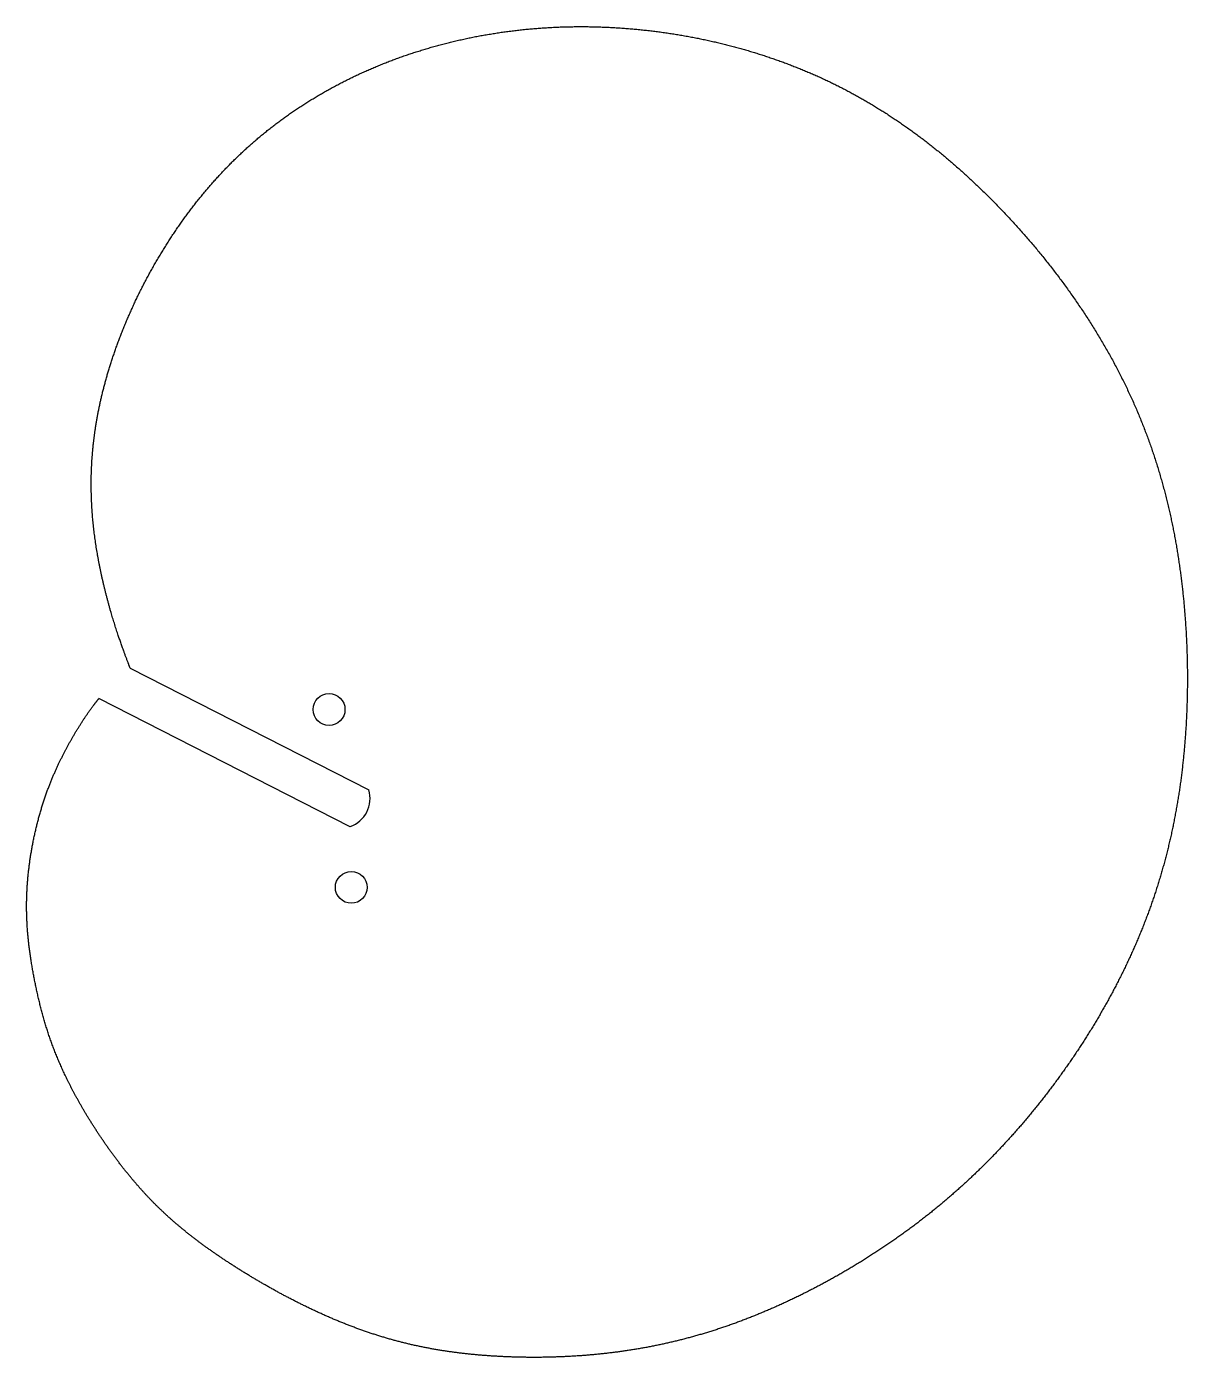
# Model space of a CAD drawing. Header units: millimetres. Extents: x -63 to 170, y -112 to 155.
import ezdxf

# ---------------------------------------------------------------- set-up
doc = ezdxf.new("R2010")
doc.units = ezdxf.units.MM
doc.layers.get('0').update_dxf_attribs({"linetype": 'CONTINUOUS'})

msp = doc.modelspace()

# ---------------------------------------------------------------- linework, layer by layer
for p, q in [((-42.17, 26.16), (5.75, 1.73)), ((1.98, -5.67), (-48.48, 20.06))]:
    msp.add_line(p, q)
for centre in [(-2.23, 17.86), (2.23, -17.86)]:
    msp.add_circle(centre, 3.2)
msp.add_arc((0, 0), 6, -70.7771, 16.7473)
msp.add_open_spline([(-42.17, 26.16), (-42.63, 27.32), (-43.53, 29.7), (-44.79, 33.26), (-46.28, 37.97), (-47.78, 43.81), (-48.94, 49.64), (-49.72, 55.43), (-50.09, 61.24), (-50.01, 67.12), (-49.45, 73.13), (-48.36, 79.31), (-46.71, 85.68), (-44.51, 92.21), (-41.76, 98.8), (-38.49, 105.34), (-34.73, 111.72), (-30.53, 117.81), (-25.92, 123.52), (-20.91, 128.79), (-15.52, 133.6), (-9.75, 137.92), (-3.63, 141.78), (2.84, 145.17), (9.62, 148.09), (16.7, 150.52), (24.03, 152.46), (31.55, 153.88), (39.21, 154.77), (46.95, 155.13), (54.7, 154.96), (62.39, 154.29), (69.94, 153.15), (77.3, 151.56), (84.43, 149.54), (91.3, 147.1), (97.93, 144.24), (104.34, 140.92), (110.58, 137.12), (116.68, 132.82), (122.66, 128.02), (128.51, 122.71), (134.2, 116.94), (139.65, 110.77), (144.8, 104.28), (149.54, 97.53), (153.83, 90.6), (157.59, 83.54), (160.81, 76.38), (163.49, 69.13), (165.67, 61.79), (167.38, 54.34), (168.67, 46.8), (169.56, 39.16), (170.09, 31.46), (170.26, 23.74), (170.06, 16.05), (169.5, 8.45), (168.56, 0.97), (167.22, -6.35), (165.47, -13.5), (163.3, -20.5), (160.7, -27.37), (157.67, -34.12), (154.23, -40.75), (150.4, -47.26), (146.21, -53.6), (141.71, -59.72), (136.94, -65.56), (131.95, -71.07), (126.77, -76.21), (121.44, -80.96), (115.96, -85.35), (110.34, -89.4), (104.58, -93.14), (98.67, -96.6), (92.59, -99.79), (86.34, -102.69), (79.93, -105.27), (73.35, -107.48), (66.63, -109.29), (59.82, -110.66), (52.96, -111.6), (46.15, -112.15), (39.46, -112.33), (32.96, -112.2), (26.67, -111.76), (20.57, -111), (14.59, -109.87), (8.65, -108.31), (2.67, -106.28), (-3.37, -103.79), (-9.39, -100.88), (-15.26, -97.68), (-20.82, -94.32), (-25.93, -90.92), (-30.49, -87.53), (-34.55, -84.11), (-38.23, -80.53), (-41.69, -76.67), (-45.05, -72.42), (-48.34, -67.78), (-51.45, -62.86), (-54.24, -57.82), (-56.59, -52.81), (-58.44, -47.98), (-59.85, -43.33), (-60.93, -38.85), (-61.8, -34.45), (-62.5, -30.02), (-62.95, -25.43), (-63.07, -20.61), (-62.78, -15.56), (-62.08, -10.45), (-61.04, -5.52), (-59.76, -1), (-58.33, 3), (-56.76, 6.6), (-55.02, 10.05), (-53.15, 13.38), (-51.4, 16.13), (-49.93, 18.2), (-48.91, 19.52), (-48.48, 20.06)], degree=5, knots=[0.0002999, 0.0002999, 0.0002999, 0.0002999, 0.0002999, 0.0002999, 0.0083333, 0.0166667, 0.025, 0.0333333, 0.0416667, 0.05, 0.0583333, 0.0666667, 0.075, 0.0833333, 0.0916667, 0.1, 0.1083333, 0.1166667, 0.125, 0.1333333, 0.1416667, 0.15, 0.1583333, 0.1666667, 0.175, 0.1833333, 0.1916667, 0.2, 0.2083333, 0.2166667, 0.225, 0.2333333, 0.2416667, 0.25, 0.2583333, 0.2666667, 0.275, 0.2833333, 0.2916667, 0.3, 0.3083333, 0.3166667, 0.325, 0.3333333, 0.3416667, 0.35, 0.3583333, 0.3666667, 0.375, 0.3833333, 0.3916667, 0.4, 0.4083333, 0.4166667, 0.425, 0.4333333, 0.4416667, 0.45, 0.4583333, 0.4666667, 0.475, 0.4833333, 0.4916667, 0.5, 0.5083333, 0.5166667, 0.525, 0.5333333, 0.5416667, 0.55, 0.5583333, 0.5666667, 0.575, 0.5833333, 0.5916667, 0.6, 0.6083333, 0.6166667, 0.625, 0.6333333, 0.6416667, 0.65, 0.6583333, 0.6666667, 0.675, 0.6833333, 0.6916667, 0.7, 0.7083333, 0.7166667, 0.725, 0.7333333, 0.7416667, 0.75, 0.7583333, 0.7666667, 0.775, 0.7833333, 0.7916667, 0.8, 0.8083333, 0.8166667, 0.825, 0.8333333, 0.8416667, 0.85, 0.8583333, 0.8666667, 0.875, 0.8833333, 0.8916667, 0.9, 0.9083333, 0.9166667, 0.925, 0.9333333, 0.9416667, 0.95, 0.9583333, 0.9666667, 0.975, 0.9833333, 0.9891397, 0.9891397, 0.9891397, 0.9891397, 0.9891397, 0.9891397])

doc.saveas('drawing.dxf')
